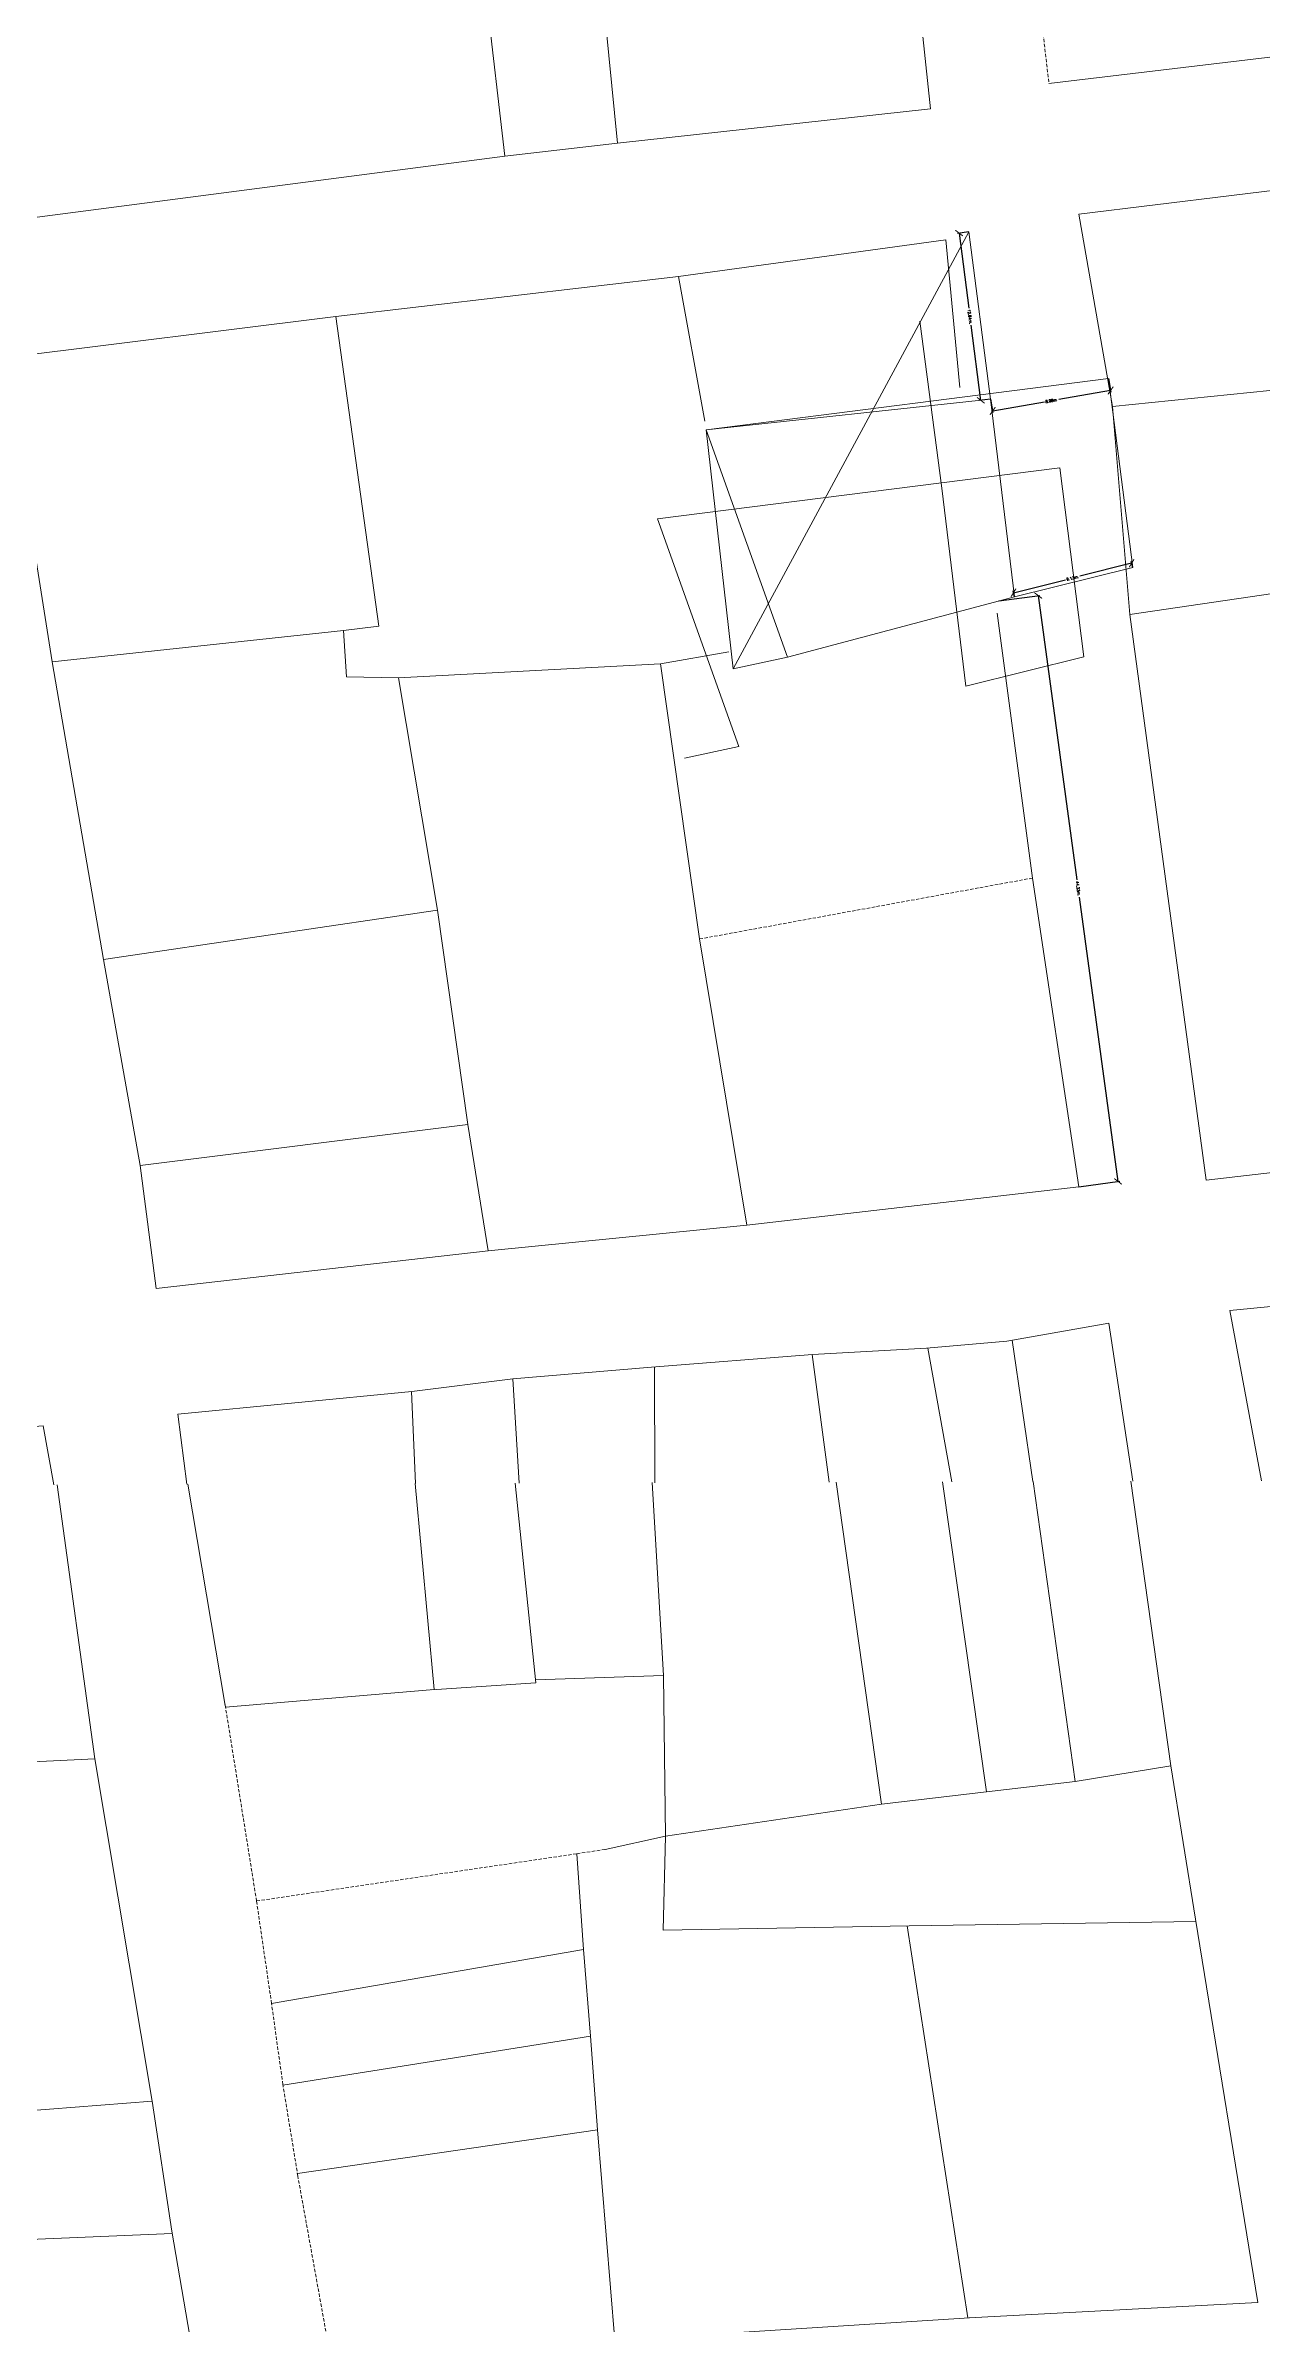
# Model space of a CAD drawing. Header units: millimetres. Extents: x 611710 to 616703, y 1316651 to 1320618.
# Drawn here: x 614695.4 to 614786.6, y 1318855.5 to 1319026.2 of the extents above; entities that cross this region are included whole.
import ezdxf

# ---------------------------------------------------------------- set-up
doc = ezdxf.new("R2010")
doc.units = ezdxf.units.MM
doc.header["$PDMODE"] = 35
doc.header["$PDSIZE"] = 0.5
doc.linetypes.add('HIDDEN', pattern=[0.375, 0.25, -0.125])
doc.layers.add('2', color=7, linetype='Continuous')
doc.layers.add('CVL_CUADCON_TIT', color=1, linetype='Continuous')
doc.styles.add('ROMANS', font='ROMANS', dxfattribs={"height": 0.2})
doc.dimstyles.new('STANDARD$0', dxfattribs={"dimtxt": 0.6, "dimasz": 0.5, "dimexe": 0.125, "dimexo": 0.000625, "dimgap": 0.0625, "dimtad": 0, "dimzin": 1, "dimdsep": 46, "dimtxsty": 'ROMANS', "dimblk1": 'ARCHTICK', "dimblk2": 'ARCHTICK', "dimsah": 1, "dimcen": 2.5, "dimclrd": 1, "dimclre": 1, "dimclrt": 30, "dimaunit": 1, "dimadec": 0, "dimazin": 0, "dimtfac": 1, "dimtix": 1, "dimtofl": 0, "dimtmove": 1, "dimatfit": 3, "dimldrblk": 'ARCHTICK', "dimfxl": 1, "dimtolj": 1, "dimtzin": 1, "dimarcsym": 0})

# ---------------------------------------------------------------- blocks, each defined once
blk = doc.blocks.new('_ARCHTICK')
at = {"color": 0, "linetype": 'ByBlock', "const_width": 0.15}
blk.add_lwpolyline([(-0.5, -0.5), (0.5, 0.5)], dxfattribs=at)
blk = doc.blocks.new('*D371')
at = {"layer": 'CVL_CUADCON_TIT', "color": 1, "lineweight": -2, "ltscale": 0.5, "transparency": 16777216}
for p, q in [((614764.63, 1319012.26), (614763.78, 1319012.15)), ((614763.91, 1319012.17), (614764.64, 1319006.53)), ((614765.54, 1318999.63), (614764.81, 1319005.27)), ((614766.27, 1318999.73), (614765.42, 1318999.62))]:
    blk.add_line(p, q, dxfattribs=at)
at = {"layer": 'Defpoints', "color": 0, "lineweight": 9, "ltscale": 0.5, "transparency": 16777216}
for p in [(614764.63, 1319012.26), (614765.54, 1318999.63), (614766.27, 1318999.73)]:
    blk.add_point(p, dxfattribs=at)
at = {"layer": 'CVL_CUADCON_TIT', "color": 1, "lineweight": -2, "ltscale": 0.5, "transparency": 16777216, "xscale": 0.5, "yscale": 0.5, "zscale": 0.5}
for p, rotation in [((614763.91, 1319012.17), 97.44489075630747), ((614765.54, 1318999.63), 277.4448907563075)]:
    blk.add_blockref('_ARCHTICK', p, dxfattribs=dict(at, rotation=rotation))
at = {"layer": 'CVL_CUADCON_TIT', "color": 30, "lineweight": 0, "ltscale": 0.5, "transparency": 16777216, "insert": (614764.72, 1319005.9), "char_height": 0.2, "attachment_point": 5, "rotation": 277.4449, "style": 'ROMANS'}
blk.add_mtext('\\A1;12.64m.', dxfattribs=at)
blk = doc.blocks.new('*D349')
at = {"layer": 'CVL_CUADCON_TIT', "color": 1, "lineweight": -2, "ltscale": 0.5, "transparency": 16777216}
for p, q in [((614766.9, 1318984.59), (614769.97, 1318985.01)), ((614769.85, 1318984.99), (614772.75, 1318963.67)), ((614775.83, 1318941.07), (614772.93, 1318962.39)), ((614772.88, 1318940.66), (614775.96, 1318941.08))]:
    blk.add_line(p, q, dxfattribs=at)
at = {"layer": 'Defpoints', "color": 0, "lineweight": 9, "ltscale": 0.5, "transparency": 16777216}
for p in [(614766.9, 1318984.59), (614772.88, 1318940.66), (614775.83, 1318941.07)]:
    blk.add_point(p, dxfattribs=at)
at = {"layer": 'CVL_CUADCON_TIT', "color": 1, "lineweight": -2, "ltscale": 0.5, "transparency": 16777216, "xscale": 0.5, "yscale": 0.5, "zscale": 0.5}
for p, rotation in [((614769.85, 1318984.99), 97.75949357743376), ((614775.83, 1318941.07), 277.7594935774337)]:
    blk.add_blockref('_ARCHTICK', p, dxfattribs=dict(at, rotation=rotation))
at = {"layer": 'CVL_CUADCON_TIT', "color": 30, "lineweight": 0, "ltscale": 0.5, "transparency": 16777216, "insert": (614772.84, 1318963.03), "char_height": 0.2, "attachment_point": 5, "rotation": 277.7595, "style": 'ROMANS'}
blk.add_mtext('\\A1;44.33m.', dxfattribs=at)
blk = doc.blocks.new('*D350')
at = {"layer": 'CVL_CUADCON_TIT', "color": 1, "lineweight": -2, "ltscale": 0.5, "transparency": 16777216}
for p, q in [((614775.12, 1319001.26), (614775.3, 1319000.25)), ((614766.27, 1318999.73), (614766.45, 1318998.72)), ((614766.43, 1318998.84), (614770.31, 1318999.51)), ((614775.27, 1319000.37), (614771.39, 1318999.7))]:
    blk.add_line(p, q, dxfattribs=at)
at = {"layer": 'Defpoints', "color": 0, "lineweight": 9, "ltscale": 0.5, "transparency": 16777216}
for p in [(614775.12, 1319001.26), (614766.27, 1318999.73), (614775.27, 1319000.37)]:
    blk.add_point(p, dxfattribs=at)
at = {"layer": 'CVL_CUADCON_TIT', "color": 1, "lineweight": -2, "ltscale": 0.5, "transparency": 16777216, "xscale": 0.5, "yscale": 0.5, "zscale": 0.5}
for p, rotation in [((614775.27, 1319000.37), 9.816882457358355), ((614766.43, 1318998.84), 189.8168824573584)]:
    blk.add_blockref('_ARCHTICK', p, dxfattribs=dict(at, rotation=rotation))
at = {"layer": 'CVL_CUADCON_TIT', "color": 30, "lineweight": 0, "ltscale": 0.5, "transparency": 16777216, "insert": (614770.85, 1318999.61), "char_height": 0.2, "attachment_point": 5, "rotation": 9.8169, "style": 'ROMANS'}
blk.add_mtext('\\A1;8.98m.', dxfattribs=at)
blk = doc.blocks.new('*D351')
at = {"layer": 'CVL_CUADCON_TIT', "color": 1, "lineweight": -2, "ltscale": 0.5, "transparency": 16777216}
for p, q in [((614776.93, 1318987.1), (614776.82, 1318987.54)), ((614767.99, 1318985.21), (614771.88, 1318986.18)), ((614776.85, 1318987.42), (614772.96, 1318986.45)), ((614768.06, 1318984.9), (614767.96, 1318985.34))]:
    blk.add_line(p, q, dxfattribs=at)
at = {"layer": 'Defpoints', "color": 0, "lineweight": 9, "ltscale": 0.5, "transparency": 16777216}
for p in [(614776.85, 1318987.42), (614776.93, 1318987.1), (614768.06, 1318984.9)]:
    blk.add_point(p, dxfattribs=at)
at = {"layer": 'CVL_CUADCON_TIT', "color": 1, "lineweight": -2, "ltscale": 0.5, "transparency": 16777216, "xscale": 0.5, "yscale": 0.5, "zscale": 0.5}
for p, rotation in [((614776.85, 1318987.42), 13.95104082112397), ((614767.99, 1318985.21), 193.9510408211239)]:
    blk.add_blockref('_ARCHTICK', p, dxfattribs=dict(at, rotation=rotation))
at = {"layer": 'CVL_CUADCON_TIT', "color": 30, "lineweight": 0, "ltscale": 0.5, "transparency": 16777216, "insert": (614772.42, 1318986.31), "char_height": 0.2, "attachment_point": 5, "rotation": 13.951, "style": 'ROMANS'}
blk.add_mtext('\\A1;9.13m.', dxfattribs=at)

msp = doc.modelspace()

# ---------------------------------------------------------------- linework, layer by layer
at = {"layer": '2', "color": 1, "linetype": 'Continuous', "lineweight": 0}
for p, q in [((614722.56982, 1319080.91845), (614729.83982, 1319017.93745)), ((614736.24382, 1319039.55345), (614738.30082, 1319018.90445)), ((614770.65082, 1319023.38845), (614796.78882, 1319026.51445)), ((614729.83982, 1319017.93745), (614738.30082, 1319018.90445)), ((614762.92682, 1319011.65545), (614742.87682, 1319008.91545)), ((614763.97782, 1319000.59445), (614762.92682, 1319011.65545)), ((614742.87682, 1319008.91545), (614717.19282, 1319005.90445)), ((614742.87682, 1319008.91545), (614744.84065, 1318998.0743)), ((614791.42482, 1319000.80845), (614775.40982, 1318999.15745)), ((614775.40982, 1318999.15745), (614776.70082, 1318983.57445)), ((614792.69482, 1318985.93745), (614776.70082, 1318983.57445)), ((614769.42682, 1318963.81545), (614766.76608, 1318983.67731)), ((614717.76282, 1318982.36245), (614695.92182, 1318980.02645)), ((614746.63663, 1318980.78577), (614741.53082, 1318979.87045)), ((614695.92182, 1318980.02645), (614699.75782, 1318957.70145)), ((614721.88782, 1318978.82245), (614741.53082, 1318979.87045)), ((614741.53082, 1318979.87045), (614744.45082, 1318959.24845)), ((614721.88782, 1318978.82245), (614724.81082, 1318961.40545)), ((614724.81082, 1318961.40545), (614699.75782, 1318957.70145)), ((614724.81082, 1318961.40545), (614727.08282, 1318945.34345)), ((614744.45082, 1318959.24845), (614748.00682, 1318937.77945)), ((614699.75782, 1318957.70145), (614702.51882, 1318942.26445)), ((614727.08282, 1318945.34345), (614702.51882, 1318942.26445)), ((614727.08282, 1318945.34345), (614728.59382, 1318935.87345)), ((614728.59382, 1318935.87345), (614748.00682, 1318937.77945)), ((614752.93082, 1318928.10645), (614740.85982, 1318927.13345)), ((614754.15882, 1318918.52645), (614752.88782, 1318928.10245)), ((614761.45782, 1318928.56645), (614752.93082, 1318928.10645)), ((614767.49082, 1318929.10445), (614761.45782, 1318928.56645)), ((614763.36182, 1318918.55745), (614761.55582, 1318928.57545)), ((614769.44782, 1318918.57745), (614767.88782, 1318929.17445)), ((614730.46382, 1318926.26145), (614722.86682, 1318925.32045)), ((614730.92582, 1318918.44845), (614730.45982, 1318926.26045)), ((614740.85982, 1318927.13345), (614730.46382, 1318926.26145)), ((614741.08682, 1318918.48245), (614741.07282, 1318927.15045)), ((614723.14182, 1318918.42145), (614722.84382, 1318925.31845)), ((614696.27782, 1318918.33546), (614699.11982, 1318897.77746)), ((614708.88882, 1318901.78846), (614706.08582, 1318918.36846)), ((614723.11682, 1318918.42646), (614724.55182, 1318902.98146)), ((614730.63782, 1318918.45146), (614732.18382, 1318903.47546)), ((614740.90982, 1318918.48646), (614741.74782, 1318904.04146)), ((614754.68282, 1318918.53346), (614758.09682, 1318894.39146)), ((614762.67082, 1318918.55946), (614765.97782, 1318895.31746)), ((614769.47382, 1318918.58246), (614772.62082, 1318896.09046)), ((614776.79782, 1318918.60746), (614779.78882, 1318897.26346)), ((614741.74782, 1318904.04146), (614732.16082, 1318903.69346)), ((614741.74782, 1318904.04146), (614741.90082, 1318891.99446)), ((614724.55182, 1318902.98146), (614708.90882, 1318901.66646)), ((614732.18382, 1318903.47546), (614724.34082, 1318902.96346)), ((614708.87982, 1318901.84746), (614708.88882, 1318901.78846)), ((614679.54882, 1318896.81746), (614699.11982, 1318897.77746)), ((614699.11982, 1318897.77746), (614703.40882, 1318872.12446)), ((614772.62082, 1318896.09046), (614779.78882, 1318897.26346)), ((614779.78882, 1318897.26346), (614781.62682, 1318885.75046)), ((614758.09682, 1318894.39146), (614765.97782, 1318895.31746)), ((614765.97782, 1318895.31746), (614772.62082, 1318896.09046)), ((614741.90082, 1318891.99446), (614758.09682, 1318894.39146)), ((614737.37282, 1318890.98946), (614741.90082, 1318891.99446)), ((614741.90082, 1318891.99446), (614741.71082, 1318884.93346)), ((614735.25982, 1318890.66746), (614735.74482, 1318883.49946)), ((614741.71082, 1318884.93346), (614760.16782, 1318885.26346)), ((614760.01382, 1318885.26046), (614764.55782, 1318855.86446)), ((614760.16782, 1318885.26346), (614781.65482, 1318885.57946)), ((614781.62682, 1318885.75046), (614786.29782, 1318857.01746)), ((614712.35982, 1318879.43346), (614735.74482, 1318883.49946)), ((614735.74482, 1318883.49946), (614736.27282, 1318876.98746)), ((614713.21582, 1318873.32546), (614736.27282, 1318876.98746)), ((614736.27282, 1318876.98746), (614736.79382, 1318869.97546)), ((614683.32382, 1318870.56246), (614703.40882, 1318872.12446)), ((614703.40882, 1318872.12446), (614704.87582, 1318862.37046)), ((614714.30082, 1318866.69346), (614736.79382, 1318869.97546)), ((614736.79382, 1318869.97546), (614738.09782, 1318854.16846)), ((614684.31482, 1318861.34146), (614704.90582, 1318862.20146)), ((614704.87482, 1318862.37846), (614706.77182, 1318851.41546)), ((614786.29782, 1318857.01746), (614764.67882, 1318855.87246)), ((614764.68182, 1318855.87246), (614738.32482, 1318854.18846))]:
    msp.add_line(p, q, dxfattribs=at)
at = {"layer": '2', "color": 1, "linetype": 'HIDDEN', "lineweight": 0}
for p, q in [((614768.18082, 1319044.22745), (614770.65082, 1319023.38845)), ((614744.45082, 1318959.24845), (614769.42682, 1318963.81545)), ((614711.23682, 1318887.12446), (614708.87982, 1318901.84746)), ((614711.23682, 1318887.12446), (614735.25982, 1318890.66746)), ((614735.25982, 1318890.66746), (614737.37282, 1318890.98946)), ((614712.35982, 1318879.43346), (614711.23682, 1318887.12446)), ((614713.20782, 1318873.37446), (614712.35982, 1318879.43346)), ((614714.33282, 1318866.49546), (614713.19982, 1318873.42446)), ((614716.89882, 1318852.27846), (614714.33282, 1318866.49546))]:
    msp.add_line(p, q, dxfattribs=at)
at = {"layer": '2', "color": 1, "linetype": 'Continuous', "lineweight": 0}
for points in [[(614722.56982, 1319080.91845), (614681.79082, 1319076.08045), (614691.30382, 1319012.91245), (614729.83982, 1319017.93745)], [(614738.30082, 1319018.90445), (614761.76082, 1319021.49245), (614759.54082, 1319042.49245)], [(614790.05382, 1319015.67745), (614772.88282, 1319013.58345), (614775.40982, 1318999.15745)], [(614717.19282, 1319005.90445), (614692.32482, 1319002.81645), (614695.92182, 1318980.02645)], [(614717.19282, 1319005.90445), (614720.39582, 1318982.69545), (614717.76282, 1318982.36245)], [(614776.70082, 1318983.57445), (614782.42482, 1318941.15545), (614804.25982, 1318943.69445)], [(614717.76282, 1318982.36245), (614717.96982, 1318978.90845), (614721.88782, 1318978.82245)], [(614748.00682, 1318937.77945), (614772.88182, 1318940.66445), (614769.42682, 1318963.81545)], [(614702.51882, 1318942.26445), (614703.71682, 1318933.03845), (614728.59382, 1318935.87345)], [(614817.45182, 1318934.62645), (614784.19882, 1318931.38745), (614786.58482, 1318918.63545)], [(614776.92682, 1318918.60345), (614775.12682, 1318930.45345), (614767.49082, 1318929.10445)], [(614722.86682, 1318925.32045), (614705.32782, 1318923.62245), (614706.01782, 1318918.36445)], [(614696.03982, 1318918.33045), (614695.23682, 1318922.75945), (614637.02582, 1318918.13245)]]:
    msp.add_lwpolyline(points, dxfattribs=at)
at = {"layer": 'CVL_CUADCON_TIT', "color": 1, "lineweight": 0, "ltscale": 0.5, "flags": 128}
msp.add_lwpolyline([(614764.63482, 1319012.26245), (614766.27282, 1318999.72745), (614768.06482, 1318984.90045), (614776.92882, 1318987.10245), (614775.12082, 1319001.25845), (614744.95782, 1318997.42745), (614751.05382, 1318980.37545), (614746.97382, 1318979.50545)], close=True, dxfattribs=at)
for points in [[(614760.97699, 1319005.56978), (614762.61499, 1318993.03478), (614764.40699, 1318978.20778), (614773.27099, 1318980.40978), (614771.46299, 1318994.56578), (614741.29999, 1318990.73478), (614747.39599, 1318973.68278), (614743.31599, 1318972.81278)], [(614768.06482, 1318984.90045), (614766.27282, 1318999.72745), (614744.95782, 1318997.42745), (614746.97382, 1318979.50545), (614751.05382, 1318980.37545), (614768.06482, 1318984.90045)]]:
    msp.add_lwpolyline(points, dxfattribs=at)

# ---------------------------------------------------------------- dimensions: what is measured, and where the dimension line sits
at = {"layer": 'CVL_CUADCON_TIT', "color": 1, "lineweight": 0, "ltscale": 0.5}
for p1, p2, distance, picture, middle in [((614764.63482, 1319012.26245), (614766.27282, 1318999.72745), -0.73563, '*D371', (614764.72439, 1319005.89963)), ((614766.27282, 1318999.72745), (614775.12082, 1319001.25845), -0.89886, '*D350', (614770.85008, 1318999.60724)), ((614768.06482, 1318984.90045), (614776.92882, 1318987.10245), 0.32308, '*D351', (614772.41893, 1318986.31499)), ((614766.89645, 1318984.58965), (614772.88182, 1318940.66445), 2.98013, '*D349', (614772.84198, 1318963.02941))]:
    dim = msp.add_aligned_dim(p1=p1, p2=p2, distance=distance, dimstyle='STANDARD$0', override={"dimpost": 'm.', "dimfxl": 31.75}, dxfattribs=at)
    dim.commit()
    dim.dimension.update_dxf_attribs({"geometry": picture, "text_midpoint": middle})

doc.saveas('drawing.dxf')
